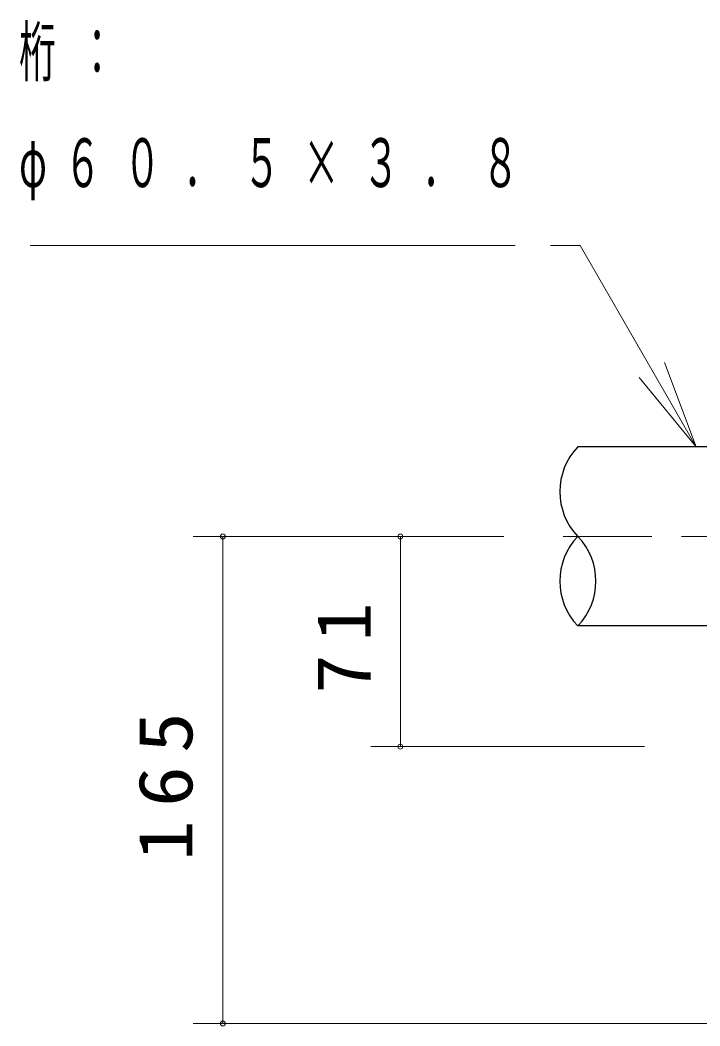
# Model space of a CAD drawing. Units: millimetres on the paper, with parts at other scales. Extents: x 200 to 813, y 141 to 438.
# Drawn here: x 460.66 to 483.64, y 254.53 to 288.5 of the extents above; entities that cross this region are included whole.
import ezdxf

# ---------------------------------------------------------------- set-up
doc = ezdxf.new("R2010")
doc.units = ezdxf.units.MM
doc.linetypes.add('USER2', pattern=[6, 3, -1, 1, -1])
doc.layers.add('線', color=2, linetype='Continuous', lineweight=25)
doc.layers.add('補助', color=2, linetype='Continuous', lineweight=13)
doc.styles.add('ＭＳ ゴシック', font='')
doc.styles.get('ＭＳ ゴシック').set_extended_font_data('MS Gothic')

# ---------------------------------------------------------------- blocks, each defined once
blk = doc.blocks.new('dimension_origin')
at = {"color": 0, "linetype": 'Continuous', "lineweight": -2}
blk.add_circle((0, 0), 1.25, dxfattribs=at)

msp = doc.modelspace()

# ---------------------------------------------------------------- linework, layer by layer
at = {"layer": '線', "color": 7}
for p, q in [((487.513, 274.086), (479.513, 274.086)), ((487.513, 268.036), (479.513, 268.036))]:
    msp.add_line(p, q, dxfattribs=at)
at = {"layer": '線', "color": 1, "linetype": 'USER2', "lineweight": 13}
msp.add_line((500.013, 271.061), (479.013, 271.061), dxfattribs=at)
at = {"layer": '線'}
for centre, start, end in [((481.083, 272.573), 136.071, 223.929), ((481.083, 269.548), 136.071, 223.929), ((477.943, 269.548), 316.071, 43.929)]:
    msp.add_arc(centre, 2.18, start, end, dxfattribs=at)
at = {"layer": '補助'}
for p, q in [((461.001, 280.886), (477.396, 280.886)), ((479.587, 280.886), (478.587, 280.886)), ((482.013, 276.684), (479.587, 280.886)), ((482.446, 276.934), (483.513, 274.086)), ((483.513, 274.086), (482.013, 276.684)), ((481.58, 276.434), (483.513, 274.086)), ((477.013, 271.061), (466.513, 271.061)), ((467.513, 254.611), (467.513, 271.061)), ((477.013, 271.061), (472.513, 271.061)), ((473.513, 263.961), (473.513, 271.061)), ((481.763, 263.961), (472.513, 263.961)), ((487.513, 254.611), (466.513, 254.611))]:
    msp.add_line(p, q, dxfattribs=at)

# ---------------------------------------------------------------- block references
at = {"layer": '補助', "xscale": 0.0667, "yscale": 0.0667}
for p, rotation in [((467.513, 271.061), 270), ((473.513, 271.061), 270), ((473.513, 263.961), 90), ((467.513, 254.611), 90)]:
    msp.add_blockref('dimension_origin', p, dxfattribs=dict(at, rotation=rotation))

# ---------------------------------------------------------------- texts
at = {"layer": '補助', "char_height": 1.65, "attachment_point": 1, "style": 'ＭＳ ゴシック'}
for s, insert in [('\\T1.63;\\W0.55;桁：', (460.626, 288.261)), ('\\T1.63;\\W0.55;φ６０．５×３．８', (460.626, 284.511))]:
    msp.add_mtext(s, dxfattribs=dict(at, insert=insert))
at = {"layer": '補助', "char_height": 1.833, "attachment_point": 8, "rotation": 90, "style": 'ＭＳ ゴシック'}
for s, insert in [('\\T1.34;\\W1.05;71', (472.513, 267.511)), ('\\T1.33;\\W1.1;165', (466.513, 262.836))]:
    msp.add_mtext(s, dxfattribs=dict(at, insert=insert))

doc.saveas('drawing.dxf')
